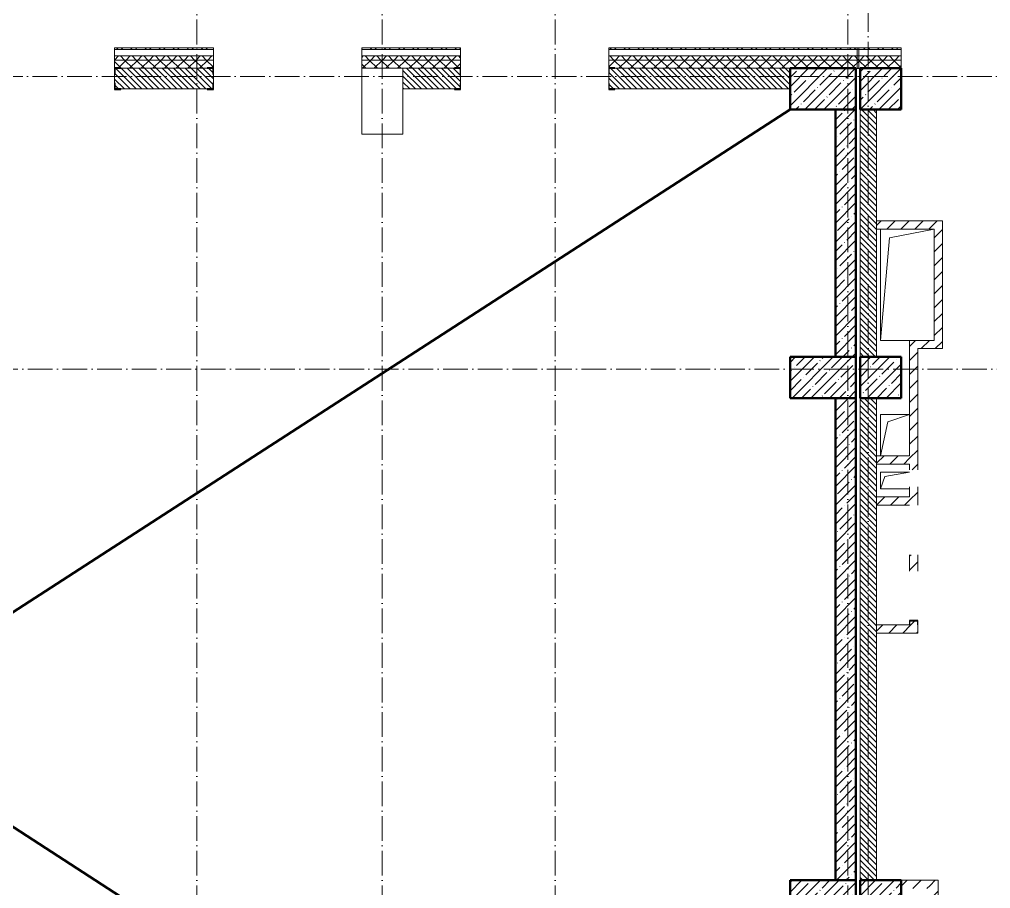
# Model space of a CAD drawing. Header units: millimetres. Extents: x -135211 to 49383, y -8033 to 228499.
# Drawn here: x -65397 to -53608, y 203663 to 214206 of the extents above; entities that cross this region are included whole.
import ezdxf

# ---------------------------------------------------------------- set-up
doc = ezdxf.new("R2010")
doc.units = ezdxf.units.MM
doc.linetypes.add('50_200_ШТРИХ_1Т_ш5_п1_п1_', pattern=[700, 500, -100, 0, -100])
for name, color, linetype, lineweight in [('A-DETL-____-OTLN-1', 7, 'Continuous', 50), ('A-FLOR-____-OTLN', 7, 'Continuous', 9), ('A-GENM-____-MCUT', 7, 'Continuous', 25), ('A-GENM-____-OTLN', 7, 'Continuous', 9), ('A-GENM-____-OTLN-1', 7, 'Continuous', 25), ('A-WALL-____-MCUT', 7, 'Continuous', 13), ('A-WALL-____-MCUT-1', 7, 'Continuous', 9), ('A-WALL-____-MCUT-2', 7, 'Continuous', 50), ('A-WALL-____-OTLN', 7, 'Continuous', 9), ('A-WALL-____-PATT-1', 7, 'Continuous', 9), ('A-WALL-FNSH-MCUT-1', 7, 'Continuous', 9), ('S-COLS-____-MCUT', 7, 'Continuous', 50), ('S-COLS-____-OTLN', 7, 'Continuous', 9), ('S-GRID-____-OTLN-1', 7, '50_200_ШТРИХ_1Т_ш5_п1_п1_', 9)]:
    doc.layers.add(name, color=color, linetype=linetype, lineweight=lineweight)
pattern_1 = [(45, (-129942.25, 127932.03), (-70.71068, 70.71068), []), (135, (-129942.25, 127932.03), (-70.71068, -70.71068), [])]
pattern_2 = [(45, (-129942.25, 127932.03), (-114.04925, 114.04925), []), (45, (-129828.2, 127932.03), (-114.04925, 114.04925), [201.612, -40.322, 3.353, -36.97])]
pattern_3 = [(135, (-129942.255, 127932.027), (-35.35534, -35.35534), [])]
pattern_4 = [(45, (-129942.25, 127932.03), (-85.53659, 85.53659), []), (45, (-129885.23, 127932.03), (-85.53659, 85.53659), [])]
pattern_5 = [(45, (-129942.25, 127932.03), (-84.85281, 84.85281), [])]

# ---------------------------------------------------------------- blocks, each defined once
blk = doc.blocks.new('BSC_Колонна _Прямоугольная - 500х800-V80-АР1_План отверстий 3 этажа в осях 1-64_Ю-ЯЯ')
at = {"layer": 'S-COLS-____-OTLN'}
for p, q in [((-250, 400), (250, 400)), ((-250, -150), (-250, 400)), ((250, 400), (250, -400))]:
    blk.add_line(p, q, dxfattribs=at)
blk = doc.blocks.new('BSC_Колонна _Прямоугольная - 500х800-V81-АР1_План отверстий 3 этажа в осях 1-64_Ю-ЯЯ')
at = {"layer": 'S-COLS-____-OTLN'}
h = blk.add_hatch(dxfattribs=at)
h.set_pattern_fill('FP_89', color=256, style=0, pattern_type=2)
h.set_pattern_definition([(315, (-85431.04, 74300), (114.04925, 114.04925), []), (315, (-85431.04, 74185.95), (114.04925, 114.04925), [201.613, -40.323, 3.353, -36.97])])
h.paths.add_polyline_path([(-250, 400), (-250, -400), (250, -400), (250, 400)], flags=0)
at = {"layer": 'S-COLS-____-MCUT'}
for p, q in [((250, 400), (-250, 400)), ((-250, 400), (-250, -400)), ((250, -400), (250, 400)), ((-250, -400), (250, -400))]:
    blk.add_line(p, q, dxfattribs=at)
blk = doc.blocks.new('BSC_Колонна _Прямоугольная - 500х800-V82-АР1_План отверстий 3 этажа в осях 1-64_Ю-ЯЯ')
at = {"layer": 'S-COLS-____-OTLN'}
h = blk.add_hatch(dxfattribs=at)
h.set_pattern_fill('FP_90', color=256, style=0, pattern_type=2)
h.set_pattern_definition([(315, (-81931.04, 74300), (114.04925, 114.04925), []), (315, (-81931.04, 74185.95), (114.04925, 114.04925), [201.613, -40.323, 3.353, -36.97])])
h.paths.add_polyline_path([(-250, 400), (-250, -400), (250, -400), (250, 400)], flags=0)
at = {"layer": 'S-COLS-____-MCUT'}
for p, q in [((250, 400), (-250, 400)), ((-250, 400), (-250, -400)), ((250, -400), (250, 400)), ((-250, -400), (250, -400))]:
    blk.add_line(p, q, dxfattribs=at)
blk = doc.blocks.new('BSC_Колонна _Прямоугольная - 500х800-V83-АР1_План отверстий 3 этажа в осях 1-64_Ю-ЯЯ')
at = {"layer": 'S-COLS-____-OTLN'}
h = blk.add_hatch(dxfattribs=at)
h.set_pattern_fill('FP_91', color=256, style=0, pattern_type=2)
h.set_pattern_definition([(315, (-75581.04, 74300), (114.04925, 114.04925), []), (315, (-75581.04, 74185.95), (114.04925, 114.04925), [201.613, -40.323, 3.353, -36.97])])
h.paths.add_polyline_path([(-250, 400), (-250, -400), (250, -400), (250, 400)], flags=0)
at = {"layer": 'S-COLS-____-MCUT'}
for p, q in [((250, 400), (-250, 400)), ((-250, 400), (-250, -400)), ((250, -400), (250, 400)), ((-250, -400), (250, -400))]:
    blk.add_line(p, q, dxfattribs=at)
blk = doc.blocks.new('BSC_Колонна _Прямоугольная - 500х500-V92-АР1_План отверстий 3 этажа в осях 1-64_Ю-ЯЯ')
at = {"layer": 'S-COLS-____-OTLN'}
h = blk.add_hatch(dxfattribs=at)
h.set_pattern_fill('FP_97', color=256, style=0, pattern_type=2)
h.set_pattern_definition([(45, (-75000, -85431.04), (-114.04925, 114.04925), []), (45, (-74885.95, -85431.04), (-114.04925, 114.04925), [201.613, -40.323, 3.353, -36.97])])
h.paths.add_polyline_path([(-250, -250), (250, -250), (250, 250), (-250, 250)], flags=0)
at = {"layer": 'S-COLS-____-MCUT'}
for p, q in [((250, 250), (-250, 250)), ((-250, 250), (-250, -250)), ((250, -250), (250, 250)), ((-250, -250), (250, -250))]:
    blk.add_line(p, q, dxfattribs=at)
blk = doc.blocks.new('BSC_Колонна _Прямоугольная - 500х500-V93-АР1_План отверстий 3 этажа в осях 1-64_Ю-ЯЯ')
at = {"layer": 'S-COLS-____-OTLN'}
h = blk.add_hatch(dxfattribs=at)
h.set_pattern_fill('FP_98', color=256, style=0, pattern_type=2)
h.set_pattern_definition([(45, (-75000, -75581.04), (-114.04925, 114.04925), []), (45, (-74885.95, -75581.04), (-114.04925, 114.04925), [201.613, -40.323, 3.353, -36.97])])
h.paths.add_polyline_path([(-250, -250), (250, -250), (250, 250), (-250, 250)], flags=0)
at = {"layer": 'S-COLS-____-MCUT'}
for p, q in [((250, 250), (-250, 250)), ((-250, 250), (-250, -250)), ((250, -250), (250, 250)), ((-250, -250), (250, -250))]:
    blk.add_line(p, q, dxfattribs=at)
blk = doc.blocks.new('Фахверк_СКБ_Уголок - 250_2160-27509414-АР1_План отверстий 3 этажа в осях 1-64_Ю-ЯЯ')
at = {"layer": 'A-GENM-____-MCUT'}
for p, q in [((200, 181), (125, 181)), ((125, 181), (125, 106)), ((131, 106), (131, 175)), ((131, 175), (200, 175)), ((200, 175), (200, 181)), ((125, 106), (131, 106)), ((131, -6), (125, -6)), ((125, -6), (125, -81)), ((125, -81), (200, -81)), ((131, -75), (131, -6)), ((200, -75), (131, -75)), ((200, -81), (200, -75))]:
    blk.add_line(p, q, dxfattribs=at)
blk = doc.blocks.new('AR_Отверстие прямоугольное _в плите_ - AR_Отверстие прямоугольное _в плите_-30552540-АР1_План отверстий 3 этажа в осях 1-64_Ю-ЯЯ')
at = {"layer": 'A-GENM-____-OTLN'}
for p, q in [((175, 250), (-175, 250)), ((-175, 250), (-175, -250)), ((-87, 163), (175, 250)), ((-175, -250), (-87, 163))]:
    blk.add_line(p, q, dxfattribs=at)
blk = doc.blocks.new('AR_Отверстие прямоугольное _в плите_ - AR_Отверстие прямоугольное _в плите_-30552592-АР1_План отверстий 3 этажа в осях 1-64_Ю-ЯЯ')
at = {"layer": 'A-GENM-____-OTLN'}
for p, q in [((175, 100), (-175, 100)), ((-175, 100), (-175, -100)), ((-175, -100), (-125, 50)), ((-125, 50), (175, 100)), ((-175, -100), (175, -100))]:
    blk.add_line(p, q, dxfattribs=at)
blk = doc.blocks.new('AR_Отверстие прямоугольное _в плите_ - AR_Отверстие прямоугольное _в плите_-30552512-АР1_План отверстий 3 этажа в осях 1-64_Ю-ЯЯ')
at = {"layer": 'A-GENM-____-OTLN'}
for p, q in [((-325, 675), (-325, -675)), ((-217, 567), (325, 675)), ((-325, -675), (-217, 567)), ((-325, -675), (25, -675))]:
    blk.add_line(p, q, dxfattribs=at)
blk = doc.blocks.new('Стены 2 - Стены 4-31194547-АР1_План отверстий 3 этажа в осях 1-64_Ю-ЯЯ')
at = {"layer": 'A-WALL-____-MCUT'}
for p, q in [((-1799, 41030), (-1799, 41010)), ((-1549, 41030), (-1799, 41030)), ((-1549, 41010), (-1549, 41030)), ((-1799, 41010), (-1549, 41010))]:
    blk.add_line(p, q, dxfattribs=at)
blk = doc.blocks.new('154_Фахверк_СКБ_Швеллер - Тип_100_3960_зеркало-36793856-АР1_План отверстий 3 этажа в осях 1-64_Ю-ЯЯ')
at = {"layer": 'A-GENM-____-MCUT'}
for p, q in [((175, 50), (125, 50)), ((125, 50), (125, -50)), ((128, 47), (175, 47)), ((128, -47), (128, 47)), ((175, 47), (175, 50)), ((125, -50), (175, -50)), ((175, -47), (128, -47)), ((175, -50), (175, -47))]:
    blk.add_line(p, q, dxfattribs=at)

msp = doc.modelspace()

# ---------------------------------------------------------------- hatches: boundary and pattern name
at = {"layer": 'A-WALL-____-PATT-1'}
h = msp.add_hatch(dxfattribs=at)
h.set_pattern_fill('FP_6', color=256, style=0, pattern_type=2)
h.set_pattern_definition(pattern_4)
h.paths.add_polyline_path([(-55227.3, 213843.1), (-55227.3, 213863.1), (-58242.3, 213863.1), (-58242.3, 213843.1), (-55722.8, 213843.1)], flags=0)
h.paths.add_polyline_path([(-61242.3, 213843.1), (-60042.3, 213843.1), (-60042.3, 213863.1), (-61242.3, 213863.1)], flags=0)
h.paths.add_polyline_path([(-66042.3, 213843.1), (-66042.3, 213863.1), (-67292.3, 213863.1), (-67292.3, 213843.1), (-66327.6, 213843.1)], flags=0)
h.paths.add_polyline_path([(-64242.3, 213843.1), (-63042.3, 213843.1), (-63042.3, 213863.1), (-64242.3, 213863.1)], flags=0)
h.paths.add_polyline_path([(-69092.3, 213843.1), (-69092.3, 213863.1), (-70292.3, 213863.1), (-70292.3, 213843.1), (-69862.5, 213843.1)], flags=0)
h.paths.add_polyline_path([(-73292.3, 213843.1), (-72092.3, 213843.1), (-72092.3, 213863.1), (-73292.3, 213863.1)], flags=0)
h.paths.add_polyline_path([(-75092.3, 213843.1), (-75092.3, 213863.1), (-76292.3, 213863.1), (-76292.3, 213843.1)], flags=0)
h.paths.add_polyline_path([(-78092.3, 213843.1), (-78092.3, 213863.1), (-79777.3, 213863.1), (-79777.3, 213843.1)], flags=0)
h = msp.add_hatch(dxfattribs=at)
h.set_pattern_fill('FP_6', color=256, style=0, pattern_type=2)
h.set_pattern_definition(pattern_4)
h.paths.add_polyline_path([(-44117.3, 213843.1), (-42992.3, 213843.1), (-42992.3, 213863.1), (-44117.3, 213863.1)], flags=0)
h.paths.add_polyline_path([(-49536.7, 213843.1), (-48842.3, 213843.1), (-48842.3, 213863.1), (-49892.3, 213863.1), (-49892.3, 213843.1)], flags=0)
h.paths.add_polyline_path([(-46885.5, 213843.1), (-45917.3, 213843.1), (-45917.3, 213863.1), (-47042.3, 213863.1), (-47042.3, 213843.1)], flags=0)
h.paths.add_polyline_path([(-52892.3, 213843.1), (-51692.3, 213843.1), (-51692.3, 213863.1), (-52892.3, 213863.1)], flags=0)
h.paths.add_polyline_path([(-55207.3, 213843.1), (-54692.3, 213843.1), (-54692.3, 213863.1), (-55207.3, 213863.1)], flags=0)
h = msp.add_hatch(dxfattribs=at)
h.set_pattern_fill('FP_4', color=256, style=0, pattern_type=2)
h.set_pattern_definition(pattern_1)
h.paths.add_polyline_path([(-28462.3, 213713.1), (-28462.3, 213763.1), (-35442.3, 213763.1), (-35442.3, 213713.1), (-30978.3, 213713.1)], flags=0)
h.paths.add_polyline_path([(-36442.3, 213713.1), (-36442.3, 213763.1), (-38192.3, 213763.1), (-38192.3, 213713.1), (-38048.1, 213713.1)], flags=0)
h.paths.add_polyline_path([(-44117.3, 213713.1), (-42992.3, 213713.1), (-42992.3, 213763.1), (-44117.3, 213763.1)], flags=0)
h.paths.add_polyline_path([(-45917.3, 213713.1), (-45917.3, 213763.1), (-47042.3, 213763.1), (-47042.3, 213713.1), (-46001.7, 213713.1)], flags=0)
h.paths.add_polyline_path([(-49536.7, 213713.1), (-48842.3, 213713.1), (-48842.3, 213763.1), (-49892.3, 213763.1), (-49892.3, 213713.1)], flags=0)
h.paths.add_polyline_path([(-52892.3, 213713.1), (-51692.3, 213713.1), (-51692.3, 213763.1), (-52892.3, 213763.1)], flags=0)
h.paths.add_polyline_path([(-54692.3, 213713.1), (-54692.3, 213763.1), (-58242.3, 213763.1), (-58242.3, 213713.1), (-55722.8, 213713.1)], flags=0)
h.paths.add_polyline_path([(-60042.3, 213713.1), (-60042.3, 213763.1), (-61242.3, 213763.1), (-61242.3, 213713.1)], flags=0)
h.paths.add_polyline_path([(-66042.3, 213713.1), (-66042.3, 213763.1), (-67292.3, 213763.1), (-67292.3, 213713.1), (-66327.6, 213713.1)], flags=0)
h.paths.add_polyline_path([(-64242.3, 213713.1), (-63042.3, 213713.1), (-63042.3, 213763.1), (-64242.3, 213763.1)], flags=0)
h.paths.add_polyline_path([(-72092.3, 213713.1), (-72092.3, 213763.1), (-73292.3, 213763.1), (-73292.3, 213713.1)], flags=0)
h.paths.add_polyline_path([(-69092.3, 213713.1), (-69092.3, 213763.1), (-70292.3, 213763.1), (-70292.3, 213713.1), (-69862.5, 213713.1)], flags=0)
h.paths.add_polyline_path([(-75092.3, 213713.1), (-75092.3, 213763.1), (-76292.3, 213763.1), (-76292.3, 213713.1)], flags=0)
h.paths.add_polyline_path([(-78092.3, 213713.1), (-78092.3, 213763.1), (-79892.3, 213763.1), (-79892.3, 213713.1)], flags=0)
h = msp.add_hatch(dxfattribs=at)
h.set_pattern_fill('FP_4', color=256, style=0, pattern_type=2)
h.set_pattern_definition(pattern_1)
h.paths.add_polyline_path([(-28542.3, 213613.1), (-28462.3, 213613.1), (-28462.3, 213713.1), (-35442.3, 213713.1), (-35442.3, 213613.1), (-28592.3, 213613.1)], flags=0)
h.paths.add_polyline_path([(-36442.3, 213613.1), (-36442.3, 213713.1), (-38192.3, 213713.1), (-38192.3, 213619.1), (-38117.3, 213619.1), (-38117.3, 213613.1), (-36942.3, 213613.1)], flags=0)
h.paths.add_polyline_path([(-45992.3, 213613.1), (-45992.3, 213619.1), (-45917.3, 213619.1), (-45917.3, 213713.1), (-47042.3, 213713.1), (-47042.3, 213613.1), (-46001.7, 213613.1)], flags=0)
h.paths.add_polyline_path([(-43350.5, 213613.1), (-43067.3, 213613.1), (-43067.3, 213619.1), (-42992.3, 213619.1), (-42992.3, 213713.1), (-44117.3, 213713.1), (-44117.3, 213619.1), (-44042.3, 213619.1), (-44042.3, 213613.1)], flags=0)
h.paths.add_polyline_path([(-48917.3, 213613.1), (-48917.3, 213619.1), (-48842.3, 213619.1), (-48842.3, 213713.1), (-49892.3, 213713.1), (-49892.3, 213619.1), (-49817.3, 213619.1), (-49817.3, 213613.1), (-49536.7, 213613.1)], flags=0)
h.paths.add_polyline_path([(-51767.3, 213613.1), (-51767.3, 213619.1), (-51692.3, 213619.1), (-51692.3, 213713.1), (-52892.3, 213713.1), (-52892.3, 213619.1), (-52817.3, 213619.1), (-52817.3, 213613.1), (-51942.3, 213613.1)], flags=0)
h.paths.add_polyline_path([(-54692.3, 213613.1), (-54692.3, 213713.1), (-58242.3, 213713.1), (-58242.3, 213619.1), (-58167.3, 213619.1), (-58167.3, 213613.1), (-55192.3, 213613.1)], flags=0)
h.paths.add_polyline_path([(-60742.3, 213613.1), (-60117.3, 213613.1), (-60117.3, 213619.1), (-60042.3, 213619.1), (-60042.3, 213713.1), (-61242.3, 213713.1), (-61242.3, 213613.1)], flags=0)
h.paths.add_polyline_path([(-66692.3, 213613.1), (-66117.3, 213613.1), (-66117.3, 213619.1), (-66042.3, 213619.1), (-66042.3, 213713.1), (-67292.3, 213713.1), (-67292.3, 213619.1), (-67217.3, 213619.1), (-67217.3, 213613.1), (-67192.3, 213613.1)], flags=0)
h.paths.add_polyline_path([(-64167.3, 213613.1), (-63117.3, 213613.1), (-63117.3, 213619.1), (-63042.3, 213619.1), (-63042.3, 213713.1), (-64242.3, 213713.1), (-64242.3, 213619.1), (-64167.3, 213619.1)], flags=0)
h.paths.add_polyline_path([(-69862.5, 213613.1), (-69167.3, 213613.1), (-69167.3, 213619.1), (-69092.3, 213619.1), (-69092.3, 213713.1), (-70292.3, 213713.1), (-70292.3, 213619.1), (-70217.3, 213619.1), (-70217.3, 213613.1)], flags=0)
h.paths.add_polyline_path([(-72167.3, 213613.1), (-72167.3, 213619.1), (-72092.3, 213619.1), (-72092.3, 213713.1), (-73292.3, 213713.1), (-73292.3, 213619.1), (-73217.3, 213619.1), (-73217.3, 213613.1), (-72692.3, 213613.1)], flags=0)
h.paths.add_polyline_path([(-76217.3, 213613.1), (-75167.3, 213613.1), (-75167.3, 213619.1), (-75092.3, 213619.1), (-75092.3, 213713.1), (-76292.3, 213713.1), (-76292.3, 213619.1), (-76217.3, 213619.1)], flags=0)
h.paths.add_polyline_path([(-78167.3, 213613.1), (-78167.3, 213619.1), (-78092.3, 213619.1), (-78092.3, 213713.1), (-79892.3, 213713.1), (-79892.3, 213613.1), (-78942.3, 213613.1)], flags=0)
h = msp.add_hatch(dxfattribs=at)
h.set_pattern_fill('FP_9', color=256, style=0, pattern_type=2)
h.set_pattern_definition(pattern_3)
h.paths.add_polyline_path([(-63048.3, 213363.1), (-63048.3, 213432.1), (-63042.3, 213432.1), (-63042.3, 213544.1), (-63048.3, 213544.1), (-63048.3, 213613.1), (-64236.3, 213613.1), (-64236.3, 213544.1), (-64242.3, 213544.1), (-64242.3, 213432.1), (-64236.3, 213432.1), (-64236.3, 213363.1), (-63117.3, 213363.1)], flags=0)
h.paths.add_polyline_path([(-66327.6, 213363.1), (-66048.3, 213363.1), (-66048.3, 213432.1), (-66042.3, 213432.1), (-66042.3, 213544.1), (-66048.3, 213544.1), (-66048.3, 213613.1), (-66692.3, 213613.1), (-66692.3, 213363.1)], flags=0)
h = msp.add_hatch(dxfattribs=at)
h.set_pattern_fill('FP_9', color=256, style=0, pattern_type=2)
h.set_pattern_definition(pattern_3)
h.paths.add_polyline_path([(-56042.3, 213363.1), (-56042.3, 213613.1), (-58236.3, 213613.1), (-58236.3, 213544.1), (-58242.3, 213544.1), (-58242.3, 213432.1), (-58236.3, 213432.1), (-58236.3, 213363.1), (-58167.3, 213363.1)], flags=0)
h.paths.add_polyline_path([(-60117.3, 213363.1), (-60048.3, 213363.1), (-60048.3, 213432.1), (-60042.3, 213432.1), (-60042.3, 213544.1), (-60048.3, 213544.1), (-60048.3, 213613.1), (-60742.3, 213613.1), (-60742.3, 213363.1)], flags=0)
h = msp.add_hatch(dxfattribs=at)
h.set_pattern_fill('FP_12', color=256, style=0, pattern_type=2)
h.set_pattern_definition(pattern_2)
h.paths.add_polyline_path([(-55242.3, 210113.1), (-55242.3, 213113.1), (-55492.3, 213113.1), (-55492.3, 210113.1)], flags=0)
h = msp.add_hatch(dxfattribs=at)
h.set_pattern_fill('FP_9', color=256, style=0, pattern_type=2)
h.set_pattern_definition(pattern_3)
h.paths.add_polyline_path([(-54992.3, 210113.1), (-54992.3, 213113.1), (-55192.3, 213113.1), (-55192.3, 210113.1)], flags=0)
h = msp.add_hatch(dxfattribs=at)
h.set_pattern_fill('FP_7', color=256, style=0, pattern_type=2)
h.set_pattern_definition(pattern_5)
h.paths.add_polyline_path([(-54292.3, 211663.1), (-54292.3, 211763.1), (-54992.3, 211763.1), (-54992.3, 211663.1)], flags=0)
h = msp.add_hatch(dxfattribs=at)
h.set_pattern_fill('FP_7', color=256, style=0, pattern_type=2)
h.set_pattern_definition(pattern_5)
h.paths.add_polyline_path([(-54292.3, 210213.1), (-54192.3, 210213.1), (-54192.3, 211763.1), (-54292.3, 211763.1), (-54292.3, 210313.1)], flags=0)
h = msp.add_hatch(dxfattribs=at)
h.set_pattern_fill('FP_7', color=256, style=0, pattern_type=2)
h.set_pattern_definition(pattern_5)
h.paths.add_polyline_path([(-54542.3, 206863.1), (-54495.3, 206863.1), (-54495.5, 206910.1), (-54589.3, 206910.1), (-54589.3, 206863.1)], flags=0)
h.paths.add_polyline_path([(-54534.2, 207513.1), (-54492.3, 207513.1), (-54492.3, 207713.1), (-54592.3, 207713.1), (-54592.3, 207513.1), (-54537.1, 207513.1)], flags=0)
h.paths.add_polyline_path([(-54585.8, 208313.1), (-54492.3, 208313.1), (-54492.3, 208538.1), (-54592.3, 208538.1), (-54592.3, 208313.1)], flags=0)
h.paths.add_polyline_path([(-54492.3, 208743.1), (-54492.3, 210313.1), (-54592.3, 210313.1), (-54592.3, 208743.1), (-54573.9, 208743.1)], flags=0)
h = msp.add_hatch(dxfattribs=at)
h.set_pattern_fill('FP_7', color=256, style=0, pattern_type=2)
h.set_pattern_definition(pattern_5)
h.paths.add_polyline_path([(-54292.3, 210213.1), (-54292.3, 210313.1), (-54492.3, 210313.1), (-54492.3, 210213.1)], flags=0)
h = msp.add_hatch(dxfattribs=at)
h.set_pattern_fill('FP_12', color=256, style=0, pattern_type=2)
h.set_pattern_definition(pattern_2)
h.paths.add_polyline_path([(-55492.3, 203763.1), (-55242.3, 203763.1), (-55242.3, 209613.1), (-55492.3, 209613.1), (-55492.3, 204529.3)], flags=0)
h = msp.add_hatch(dxfattribs=at)
h.set_pattern_fill('FP_9', color=256, style=0, pattern_type=2)
h.set_pattern_definition(pattern_3)
h.paths.add_polyline_path([(-55192.3, 203763.1), (-54992.3, 203763.1), (-54992.3, 209613.1), (-55192.3, 209613.1), (-55192.3, 204529.3)], flags=0)
h = msp.add_hatch(dxfattribs=at)
h.set_pattern_fill('FP_7', color=256, style=0, pattern_type=2)
h.set_pattern_definition(pattern_5)
h.paths.add_polyline_path([(-54592.3, 208813.1), (-54592.3, 208913.1), (-54992.3, 208913.1), (-54992.3, 208813.1)], flags=0)
h = msp.add_hatch(dxfattribs=at)
h.set_pattern_fill('FP_7', color=256, style=0, pattern_type=2)
h.set_pattern_definition(pattern_5)
h.paths.add_polyline_path([(-54592.3, 208313.1), (-54592.3, 208413.1), (-54992.3, 208413.1), (-54992.3, 208313.1)], flags=0)
h = msp.add_hatch(dxfattribs=at)
h.set_pattern_fill('FP_7', color=256, style=0, pattern_type=2)
h.set_pattern_definition(pattern_5)
h.paths.add_polyline_path([(-54492.3, 206763.1), (-54492.3, 206863.1), (-54992.3, 206863.1), (-54992.3, 206763.1), (-54589.3, 206763.1)], flags=0)
h = msp.add_hatch(dxfattribs=at)
h.set_pattern_fill('FP_7', color=256, style=0, pattern_type=2)
h.set_pattern_definition(pattern_5)
h.paths.add_polyline_path([(-54342.3, 203663.1), (-54342.3, 203763.1), (-54692.3, 203763.1), (-54692.3, 203663.1)], flags=0)
h = msp.add_hatch(dxfattribs=at)
h.set_pattern_fill('FP_7', color=256, style=0, pattern_type=2)
h.set_pattern_definition(pattern_5)
h.paths.add_polyline_path([(-54242.3, 201863.1), (-54242.3, 203763.1), (-54342.3, 203763.1), (-54342.3, 201863.1)], flags=0)
at = {"layer": 'S-COLS-____-OTLN'}
h = msp.add_hatch(dxfattribs=at)
h.set_pattern_fill('FP_12', color=256, style=0, pattern_type=2)
h.set_pattern_definition(pattern_2)
h.paths.add_polyline_path([(-54692.3, 209613.1), (-54692.3, 210113.1), (-55192.3, 210113.1), (-55192.3, 209613.1)], flags=0)

# ---------------------------------------------------------------- linework, layer by layer
at = {"layer": 'A-DETL-____-OTLN-1'}
for p, q in [((-78942.3, 213113.1), (-56042.3, 198313.1)), ((-56042.3, 213113.1), (-78942.3, 198313.1))]:
    msp.add_line(p, q, dxfattribs=at)
at = {"layer": 'A-FLOR-____-OTLN'}
for p, q in [((-54942.3, 210313.1), (-54942.3, 211663.1)), ((-54592.3, 210313.1), (-54942.3, 210313.1)), ((-54942.3, 209413.1), (-54592.3, 209413.1)), ((-54942.3, 208913.1), (-54942.3, 209413.1)), ((-54942.3, 208713.1), (-54592.3, 208713.1)), ((-54942.3, 208513.1), (-54942.3, 208713.1)), ((-54592.3, 208513.1), (-54942.3, 208513.1))]:
    msp.add_line(p, q, dxfattribs=at)
at = {"layer": 'A-WALL-____-MCUT'}
for p, q in [((-63042.3, 213843.1), (-64242.3, 213843.1)), ((-64242.3, 213843.1), (-64242.3, 213619.1)), ((-63042.3, 213619.1), (-63042.3, 213843.1)), ((-60042.3, 213843.1), (-61242.3, 213843.1)), ((-61242.3, 213843.1), (-61242.3, 213613.1)), ((-60042.3, 213619.1), (-60042.3, 213843.1)), ((-54692.3, 213843.1), (-58242.3, 213843.1)), ((-58242.3, 213843.1), (-58242.3, 213619.1)), ((-54692.3, 213613.1), (-54692.3, 213843.1)), ((-64242.3, 213544.1), (-64242.3, 213432.1)), ((-63042.3, 213432.1), (-63042.3, 213544.1)), ((-61242.3, 213613.1), (-60742.3, 213613.1)), ((-60742.3, 213613.1), (-60742.3, 213363.1)), ((-60042.3, 213432.1), (-60042.3, 213544.1)), ((-58242.3, 213544.1), (-58242.3, 213432.1)), ((-55242.3, 213613.1), (-55192.3, 213613.1)), ((-64167.3, 213363.1), (-63117.3, 213363.1)), ((-60742.3, 213363.1), (-60117.3, 213363.1)), ((-58167.3, 213363.1), (-56042.3, 213363.1)), ((-55192.3, 213113.1), (-55192.3, 210113.1)), ((-54992.3, 210113.1), (-54992.3, 213113.1)), ((-55192.3, 210113.1), (-54992.3, 210113.1)), ((-55192.3, 209613.1), (-55192.3, 203763.1)), ((-54992.3, 209613.1), (-55192.3, 209613.1)), ((-54992.3, 203763.1), (-54992.3, 209613.1))]:
    msp.add_line(p, q, dxfattribs=at)
at = {"layer": 'A-WALL-____-MCUT-1'}
for p, q in [((-63042.3, 213763.1), (-64242.3, 213763.1)), ((-60042.3, 213763.1), (-61242.3, 213763.1)), ((-54692.3, 213763.1), (-58242.3, 213763.1)), ((-63042.3, 213713.1), (-64242.3, 213713.1)), ((-60042.3, 213713.1), (-61242.3, 213713.1)), ((-54692.3, 213713.1), (-58242.3, 213713.1)), ((-64167.3, 213613.1), (-63117.3, 213613.1)), ((-63117.3, 213613.1), (-64167.3, 213613.1)), ((-60742.3, 213613.1), (-60117.3, 213613.1)), ((-60117.3, 213613.1), (-60742.3, 213613.1)), ((-58167.3, 213613.1), (-56042.3, 213613.1)), ((-56042.3, 213613.1), (-58167.3, 213613.1))]:
    msp.add_line(p, q, dxfattribs=at)
at = {"layer": 'A-WALL-____-MCUT-2'}
for p, q in [((-55492.3, 213113.1), (-55492.3, 210113.1)), ((-55242.3, 210113.1), (-55242.3, 213113.1)), ((-55492.3, 209613.1), (-55492.3, 203763.1)), ((-55242.3, 203763.1), (-55242.3, 209613.1))]:
    msp.add_line(p, q, dxfattribs=at)
at = {"layer": 'A-WALL-FNSH-MCUT-1'}
for p, q in [((-63042.3, 213863.1), (-64242.3, 213863.1)), ((-64242.3, 213863.1), (-64242.3, 213843.1)), ((-63042.3, 213843.1), (-63042.3, 213863.1)), ((-60042.3, 213863.1), (-61242.3, 213863.1)), ((-61242.3, 213863.1), (-61242.3, 213843.1)), ((-60042.3, 213843.1), (-60042.3, 213863.1)), ((-55227.3, 213863.1), (-58242.3, 213863.1)), ((-58242.3, 213863.1), (-58242.3, 213843.1)), ((-55227.3, 213843.1), (-55227.3, 213863.1)), ((-54692.3, 213863.1), (-55207.3, 213863.1)), ((-55207.3, 213863.1), (-55207.3, 213843.1)), ((-54692.3, 213843.1), (-54692.3, 213863.1)), ((-64242.3, 213843.1), (-63042.3, 213843.1)), ((-61242.3, 213843.1), (-60042.3, 213843.1)), ((-58242.3, 213843.1), (-55227.3, 213843.1)), ((-55207.3, 213843.1), (-54692.3, 213843.1)), ((-54192.3, 211763.1), (-54992.3, 211763.1)), ((-54192.3, 210213.1), (-54192.3, 211763.1)), ((-54992.3, 211663.1), (-54292.3, 211663.1)), ((-54292.3, 211663.1), (-54292.3, 210313.1)), ((-54592.3, 210313.1), (-54592.3, 208913.1)), ((-54292.3, 210313.1), (-54592.3, 210313.1)), ((-54492.3, 208743.1), (-54492.3, 210213.1)), ((-54492.3, 210213.1), (-54192.3, 210213.1)), ((-54592.3, 208913.1), (-54992.3, 208913.1)), ((-54992.3, 208813.1), (-54592.3, 208813.1)), ((-54592.3, 208813.1), (-54592.3, 208743.1)), ((-54592.3, 208538.1), (-54592.3, 208413.1)), ((-54492.3, 208313.1), (-54492.3, 208538.1)), ((-54592.3, 208413.1), (-54992.3, 208413.1)), ((-54992.3, 208313.1), (-54592.3, 208313.1)), ((-54592.3, 207713.1), (-54592.3, 207513.1)), ((-54492.3, 207513.1), (-54492.3, 207713.1)), ((-54592.3, 206863.1), (-54992.3, 206863.1)), ((-54492.3, 206763.1), (-54492.3, 206863.1)), ((-54992.3, 206763.1), (-54492.3, 206763.1)), ((-54242.3, 203763.1), (-54692.3, 203763.1)), ((-54242.3, 201863.1), (-54242.3, 203763.1))]:
    msp.add_line(p, q, dxfattribs=at)
at = {"layer": 'S-COLS-____-MCUT'}
for p, q in [((-54692.3, 210113.1), (-55192.3, 210113.1)), ((-55192.3, 210113.1), (-55192.3, 209613.1)), ((-54692.3, 209613.1), (-54692.3, 210113.1)), ((-55192.3, 209613.1), (-54692.3, 209613.1))]:
    msp.add_line(p, q, dxfattribs=at)
at = {"layer": 'S-GRID-____-OTLN-1', "color": 251, "ltscale": 0.6, "true_color": 0x636466}
for p, q in [((-63242.3, 218824.9), (-63242.3, 180823.6)), ((-60992.3, 218824.9), (-60992.3, 180823.6)), ((-58892.3, 218824.9), (-58892.3, 167913.1)), ((-55342.3, 218824.9), (-55342.3, 168203.3)), ((-55092.3, 218556.7), (-55092.3, 167913.1)), ((-25867.8, 213513.1), (-134611, 213513.1)), ((-134611, 209963.1), (-25867.8, 209963.1))]:
    msp.add_line(p, q, dxfattribs=at)

# ---------------------------------------------------------------- block references
at = {"layer": 'A-GENM-____-OTLN'}
for name, p in [('AR_Отверстие прямоугольное _в плите_ - AR_Отверстие прямоугольное _в плите_-30552512-АР1_План отверстий 3 этажа в осях 1-64_Ю-ЯЯ', (-54617.3, 210988.1)), ('AR_Отверстие прямоугольное _в плите_ - AR_Отверстие прямоугольное _в плите_-30552540-АР1_План отверстий 3 этажа в осях 1-64_Ю-ЯЯ', (-54767.3, 209163.1)), ('AR_Отверстие прямоугольное _в плите_ - AR_Отверстие прямоугольное _в плите_-30552592-АР1_План отверстий 3 этажа в осях 1-64_Ю-ЯЯ', (-54767.3, 208613.1))]:
    msp.add_blockref(name, p, dxfattribs=at)
at = {"layer": 'A-GENM-____-OTLN-1'}
for p in [(-64367.3, 213438.1), (-58367.3, 213438.1)]:
    msp.add_blockref('Фахверк_СКБ_Уголок - 250_2160-27509414-АР1_План отверстий 3 этажа в осях 1-64_Ю-ЯЯ', p, dxfattribs=at)
for name, p, rotation in [('Фахверк_СКБ_Уголок - 250_2160-27509414-АР1_План отверстий 3 этажа в осях 1-64_Ю-ЯЯ', (-62917.3, 213538.1), 180), ('Фахверк_СКБ_Уголок - 250_2160-27509414-АР1_План отверстий 3 этажа в осях 1-64_Ю-ЯЯ', (-59917.3, 213538.1), 180), ('154_Фахверк_СКБ_Швеллер - Тип_100_3960_зеркало-36793856-АР1_План отверстий 3 этажа в осях 1-64_Ю-ЯЯ', (-54542.3, 207038.1), 270)]:
    msp.add_blockref(name, p, dxfattribs=dict(at, rotation=rotation))
at = {"layer": 'A-WALL-____-OTLN', "rotation": 89.9999999999999}
msp.add_blockref('Стены 2 - Стены 4-31194547-АР1_План отверстий 3 этажа в осях 1-64_Ю-ЯЯ', (-14197, 215411.6), dxfattribs=at)
at = {"layer": 'S-COLS-____-OTLN'}
for name, p, rotation in [('BSC_Колонна _Прямоугольная - 500х800-V80-АР1_План отверстий 3 этажа в осях 1-64_Ю-ЯЯ', (-60992.3, 213213.1), 180), ('BSC_Колонна _Прямоугольная - 500х800-V81-АР1_План отверстий 3 этажа в осях 1-64_Ю-ЯЯ', (-55642.3, 213363.1), 89.9999999999999), ('BSC_Колонна _Прямоугольная - 500х800-V82-АР1_План отверстий 3 этажа в осях 1-64_Ю-ЯЯ', (-55642.3, 209863.1), 89.9999999999999), ('BSC_Колонна _Прямоугольная - 500х800-V83-АР1_План отверстий 3 этажа в осях 1-64_Ю-ЯЯ', (-55642.3, 203513.1), 89.9999999999999)]:
    msp.add_blockref(name, p, dxfattribs=dict(at, rotation=rotation))
for name, p in [('BSC_Колонна _Прямоугольная - 500х500-V92-АР1_План отверстий 3 этажа в осях 1-64_Ю-ЯЯ', (-54942.3, 213363.1)), ('BSC_Колонна _Прямоугольная - 500х500-V93-АР1_План отверстий 3 этажа в осях 1-64_Ю-ЯЯ', (-54942.3, 203513.1))]:
    msp.add_blockref(name, p, dxfattribs=at)

doc.saveas('drawing.dxf')
